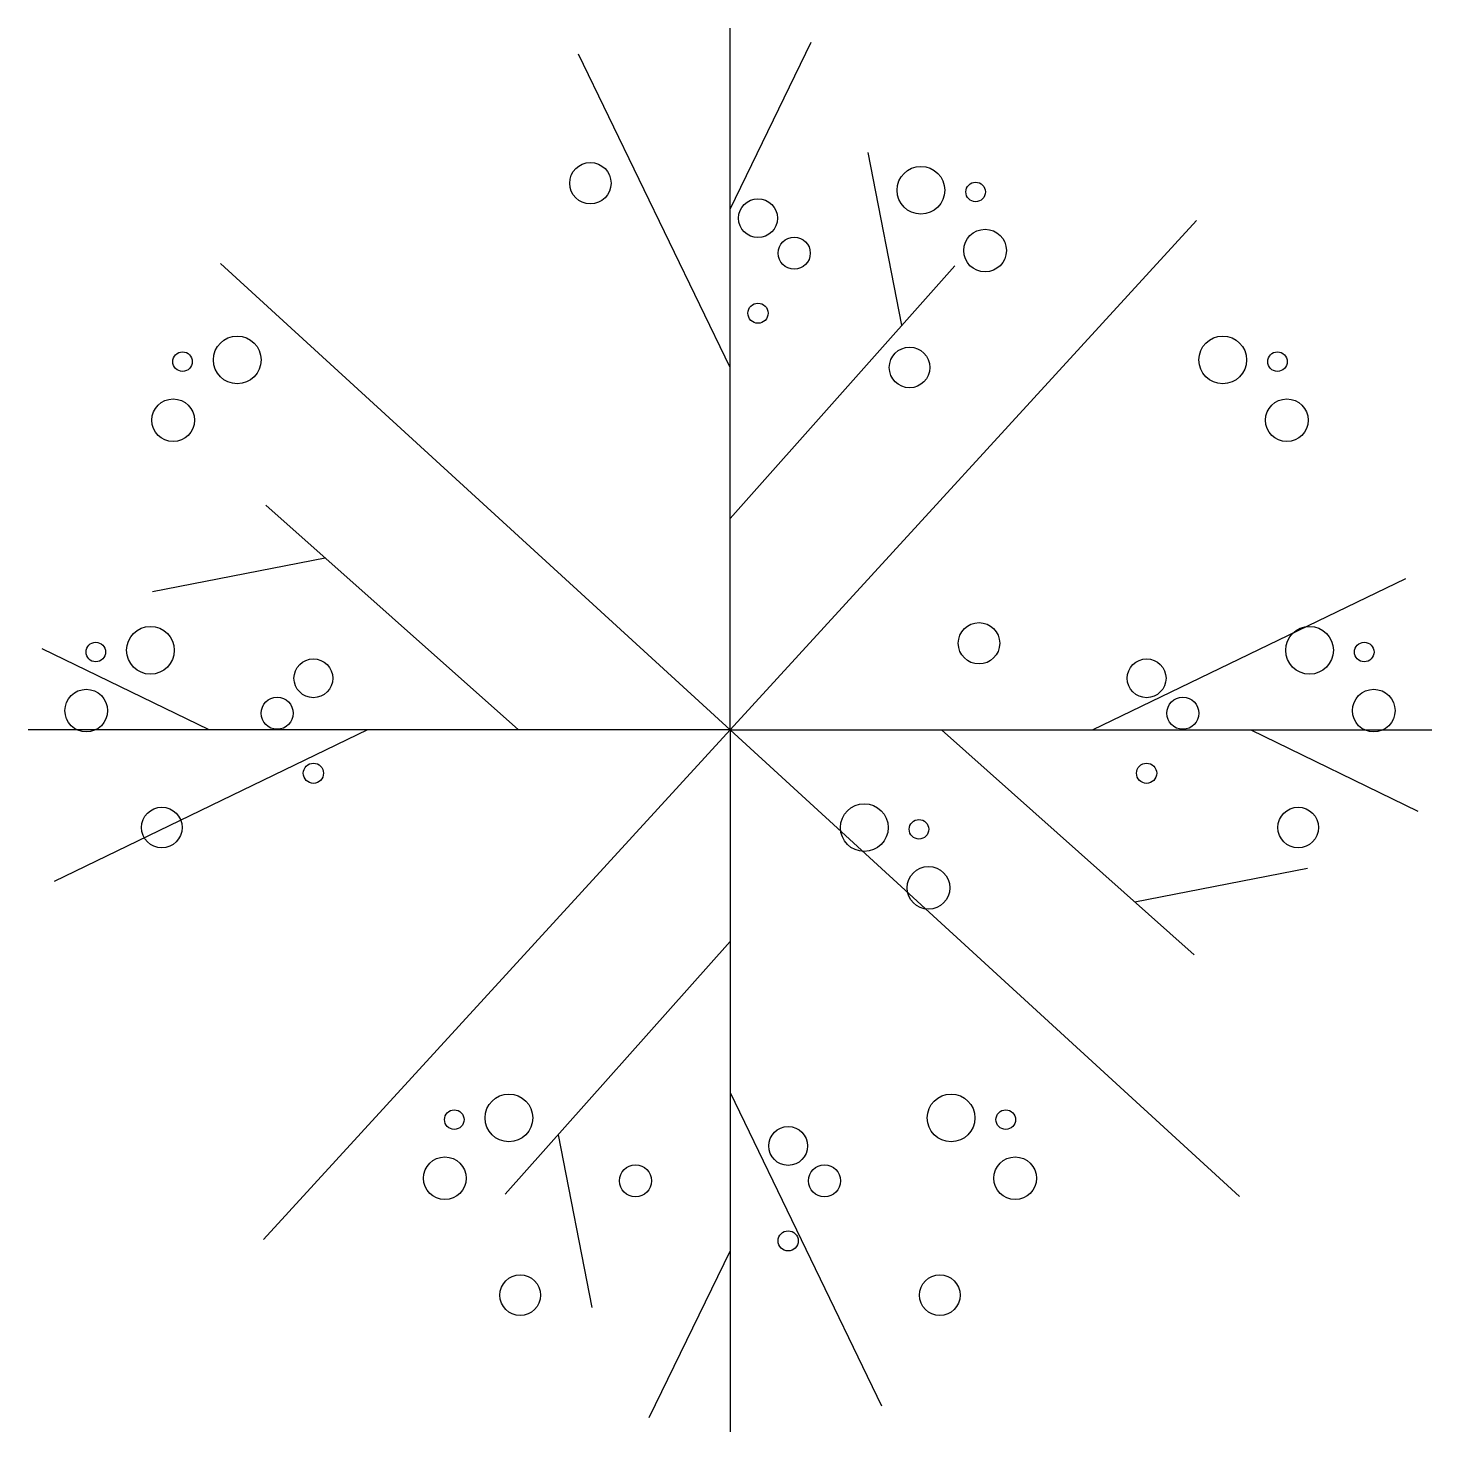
# Model space of a CAD drawing. Extents: x 137.54 to 141.72, y 85.39 to 89.57.
import ezdxf

# ---------------------------------------------------------------- set-up
doc = ezdxf.new("R2010")
doc.units = 0
doc.header["$LTSCALE"] = 0.5
doc.header["$MEASUREMENT"] = 0
doc.layers.get('0').update_dxf_attribs({"linetype": 'CONTINUOUS'})

# ---------------------------------------------------------------- blocks, each defined once
blk = doc.blocks.new('ARV')
for p, q in [((0, 0), (0, 2.0893)), ((0, 1.0791), (-0.4514, 2.0116)), ((0, 1.5505), (0.2416, 2.0475)), ((0.5119, 1.2052), (0.411, 1.7189)), ((0, 0), (1.3881, 1.5168)), ((0, 0), (-1.5168, 1.3881)), ((0, 0.63), (0.6693, 1.3821)), ((-0.63, 0), (-1.3821, 0.6693)), ((-1.2052, 0.5119), (-1.7189, 0.411)), ((1.0791, 0), (2.0116, 0.4514)), ((-1.5505, 0), (-2.0475, 0.2416)), ((0, 0), (-2.0893, 0)), ((-1.0791, 0), (-2.0116, -0.4514)), ((0, 0), (-1.3881, -1.5168)), ((0, 0), (2.0893, 0)), ((0, 0), (1.5168, -1.3881)), ((0, 0), (0, -2.0893)), ((0.63, 0), (1.3821, -0.6693)), ((1.5505, 0), (2.0475, -0.2416)), ((1.2052, -0.5119), (1.7189, -0.411)), ((0, -0.63), (-0.6693, -1.3821)), ((0, -1.0791), (0.4514, -2.0116)), ((-0.5119, -1.2052), (-0.411, -1.7189)), ((0, -1.5505), (-0.2416, -2.0475))]:
    blk.add_line(p, q)
for centre, radius in [((-0.4156, 1.6276), 0.0616), ((0.5682, 1.6066), 0.071), ((0.731, 1.6016), 0.0291), ((0.0833, 1.5234), 0.0578), ((0.1912, 1.4192), 0.0477), ((0.7592, 1.427), 0.0635), ((0.0833, 1.2406), 0.03), ((-1.4667, 1.1015), 0.071), ((1.4667, 1.1015), 0.071), ((0.5346, 1.0791), 0.0605), ((-1.6295, 1.0964), 0.0291), ((1.6295, 1.0964), 0.0291), ((-1.6576, 0.9219), 0.0635), ((1.6576, 0.9219), 0.0635), ((-1.725, 0.2372), 0.071), ((0.7412, 0.2581), 0.0616), ((1.725, 0.2372), 0.071), ((-1.8878, 0.2321), 0.0291), ((1.8878, 0.2321), 0.0291), ((-1.24, 0.154), 0.0578), ((1.24, 0.154), 0.0578), ((-1.916, 0.0576), 0.0635), ((-1.348, 0.0498), 0.0477), ((1.348, 0.0498), 0.0477), ((1.916, 0.0576), 0.0635), ((-1.24, -0.1288), 0.03), ((1.24, -0.1288), 0.03), ((-1.6913, -0.2904), 0.0605), ((0.3998, -0.2904), 0.071), ((1.6913, -0.2904), 0.0605), ((0.5625, -0.2955), 0.0291), ((0.5907, -0.47), 0.0635), ((-0.6581, -1.1547), 0.071), ((0.6581, -1.1547), 0.071), ((-0.8208, -1.1598), 0.0291), ((0.8208, -1.1598), 0.0291), ((0.1731, -1.238), 0.0578), ((-0.849, -1.3344), 0.0635), ((-0.2811, -1.3421), 0.0477), ((0.2811, -1.3421), 0.0477), ((0.849, -1.3344), 0.0635), ((0.1731, -1.5207), 0.03), ((-0.6244, -1.6823), 0.0605), ((0.6244, -1.6823), 0.0605)]:
    blk.add_circle(centre, radius)

msp = doc.modelspace()

# ---------------------------------------------------------------- block references
msp.add_blockref('ARV', (139.6258, 87.4831))

doc.saveas('drawing.dxf')
